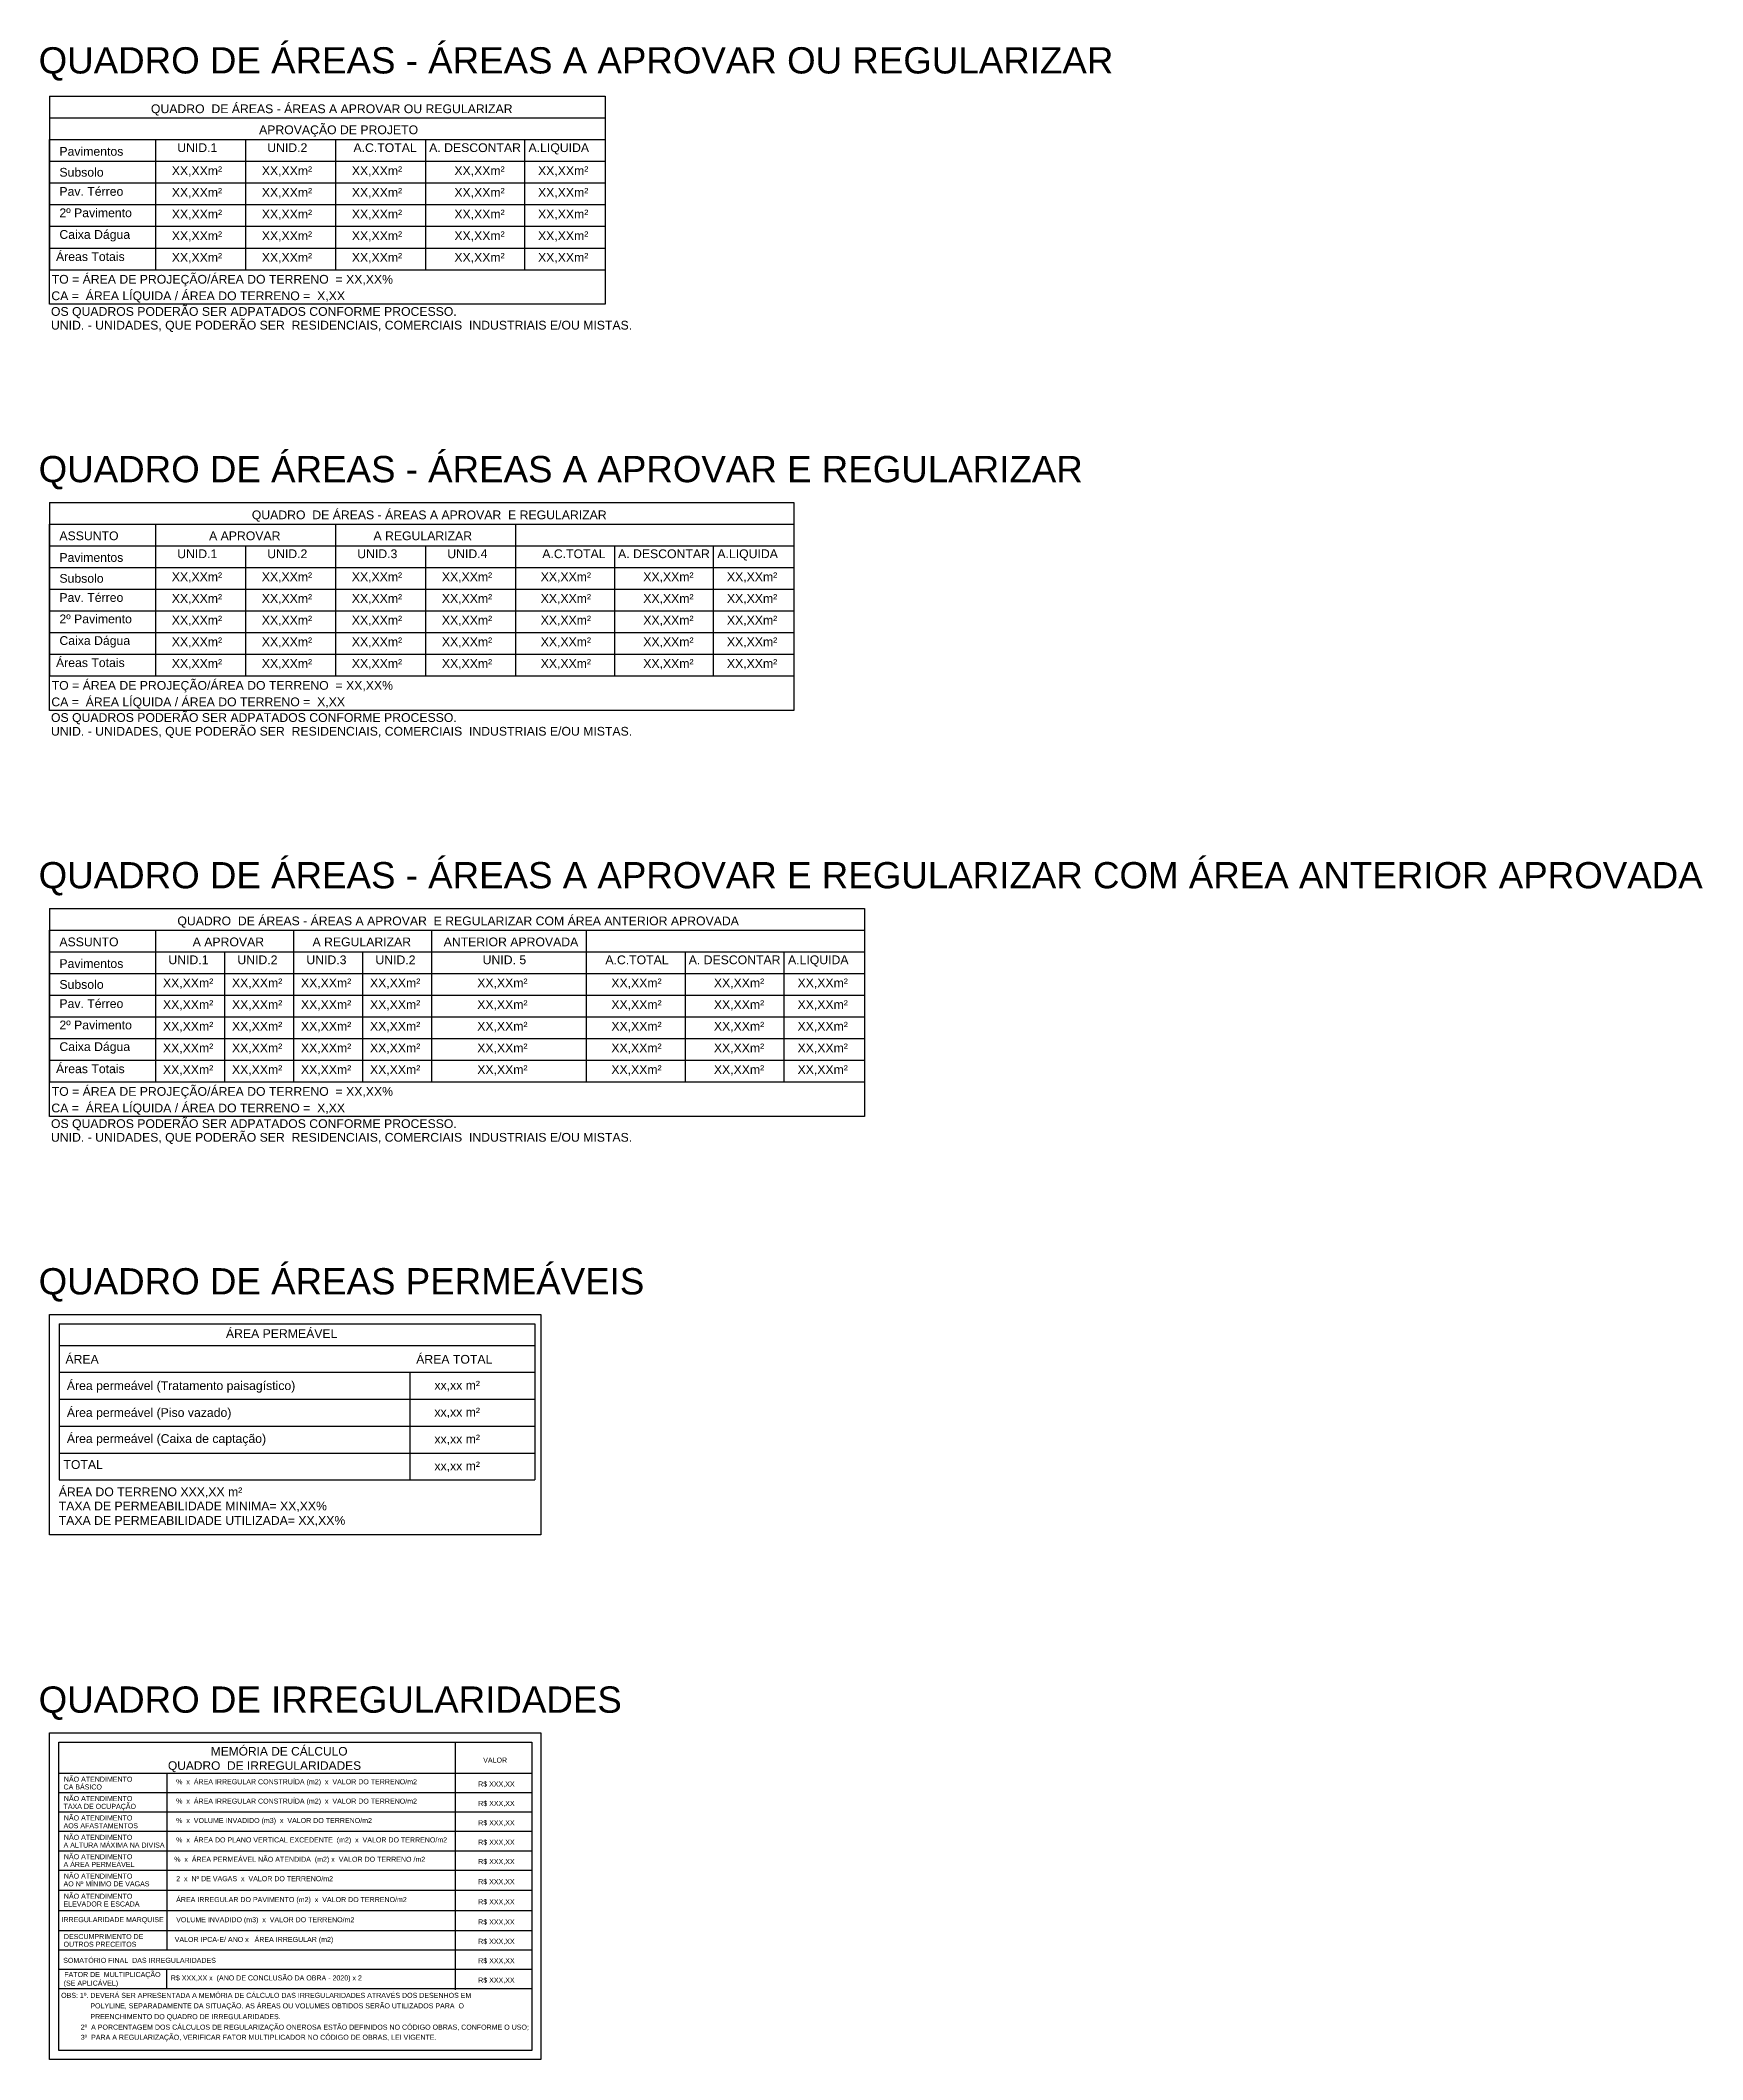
# Model space of a CAD drawing. Header units: millimetres. Extents: x 83954 to 87908, y -37716 to -32914.
import ezdxf

# ---------------------------------------------------------------- set-up
doc = ezdxf.new("R2010")
doc.units = ezdxf.units.MM
for name, color, linetype in [('ANALISES DLE SORTEH', 7, 'Continuous'), ('COTA', 1, 'Continuous'), ('P01', 1, 'Continuous')]:
    doc.layers.add(name, color=color, linetype=linetype)
doc.layers.add('ANÁLISES DLE SORTEH', color=7, linetype='Continuous', lineweight=9)
doc.styles.add('Arial', font='arial.ttf', dxfattribs={"height": 2.5})
doc.styles.add('Arial_7', font='arial.ttf', dxfattribs={"height": 59.53125})

msp = doc.modelspace()

# ---------------------------------------------------------------- linework, layer by layer
at = {"layer": 'ANÁLISES DLE SORTEH', "color": 2}
msp.add_line((84255.2, -37547.3), (84255.2, -37501.2), dxfattribs=at)
at = {"layer": 'COTA'}
for p, q in [((84441.9, -33150.4), (84441.9, -33459.6)), ((84656, -33150.4), (84656, -33459.6)), ((84656, -34064.5), (84656, -34425.3)), ((85084.3, -34064.5), (85084.3, -34425.3)), ((84441.9, -34116.1), (84441.9, -34425.3)), ((84870.1, -34116.1), (84870.1, -34425.3)), ((84556, -35030.2), (84556, -35391)), ((84884.3, -35030.2), (84884.3, -35391)), ((85252.3, -35030.2), (85252.3, -35391)), ((84391.9, -35081.8), (84391.9, -35391)), ((84720.1, -35081.8), (84720.1, -35391))]:
    msp.add_line(p, q, dxfattribs=at)
at = {"layer": 'P01'}
for p, q in [((83975.8, -33047.3), (83975.8, -33459.6)), ((83975.8, -33047.3), (85297.3, -33047.3)), ((85297.3, -33047.3), (85297.3, -33459.6)), ((83975.8, -33098.9), (85297.3, -33098.9)), ((84227.7, -33150.4), (84227.7, -33459.6)), ((84441.9, -33150.4), (84441.9, -33459.6)), ((84656, -33150.4), (84656, -33459.6)), ((84870.1, -33150.4), (84870.1, -33459.6)), ((85105.3, -33150.4), (85105.3, -33459.6)), ((83975.8, -33201.9), (85297.3, -33201.9)), ((83975.8, -33253.5), (85297.3, -33253.5)), ((83975.8, -33305), (85297.3, -33305)), ((83975.8, -33356.5), (85297.3, -33356.5)), ((83975.8, -33408.1), (85297.3, -33408.1)), ((83975.8, -33459.6), (85297.3, -33459.6)), ((83975.8, -34013), (83975.8, -34425.3)), ((83975.8, -34013), (85746.5, -34013)), ((85746.5, -34013), (85746.5, -34425.3)), ((84227.7, -34064.5), (84227.7, -34425.3)), ((84656, -34064.5), (84656, -34425.3)), ((85084.3, -34064.5), (85084.3, -34425.3)), ((83975.8, -34116.1), (85746.5, -34116.1)), ((85319.4, -34116.1), (85319.4, -34425.3)), ((85554.5, -34116.1), (85554.5, -34425.3)), ((83975.8, -34167.6), (85746.5, -34167.6)), ((83975.8, -34219.1), (85746.5, -34219.1)), ((83975.8, -34270.7), (85746.5, -34270.7)), ((83975.8, -34322.2), (85746.5, -34322.2)), ((83975.8, -34373.8), (85746.5, -34373.8)), ((83975.8, -34425.3), (85746.5, -34425.3)), ((83975.8, -34978.7), (83975.8, -35391)), ((83975.8, -34978.7), (85914.5, -34978.7)), ((85914.5, -34978.7), (85914.5, -35391)), ((84227.7, -35030.2), (84227.7, -35391)), ((84556, -35030.2), (84556, -35391)), ((85252.3, -35030.2), (85252.3, -35391)), ((83975.8, -35081.8), (85914.5, -35081.8)), ((85487.4, -35081.8), (85487.4, -35391)), ((85722.5, -35081.8), (85722.5, -35391)), ((83975.8, -35133.3), (85914.5, -35133.3)), ((83975.8, -35184.8), (85914.5, -35184.8)), ((83975.8, -35236.4), (85914.5, -35236.4)), ((83975.8, -35287.9), (85914.5, -35287.9)), ((83975.8, -35339.4), (85914.5, -35339.4)), ((83975.8, -35391), (85914.5, -35391)), ((83998.4, -35966.4), (85130.2, -35966.4)), ((83998.4, -35966.4), (83998.4, -36337.6)), ((85130.2, -35966.4), (85130.2, -36337.6)), ((83998.4, -36017.6), (85130.2, -36017.6)), ((83998.4, -36081.6), (85130.2, -36081.6)), ((84832.8, -36081.6), (84832.8, -36337.6)), ((83998.4, -36145.6), (85130.2, -36145.6)), ((83998.4, -36209.6), (85130.2, -36209.6)), ((83998.4, -36273.6), (85130.2, -36273.6)), ((83998.4, -36337.6), (85130.2, -36337.6)), ((84940.9, -36963.7), (84940.9, -37550)), ((83997.8, -37035), (85122.8, -37035)), ((84255.2, -37035), (84255.2, -37455.2)), ((83997.8, -37081.1), (85122.8, -37081.1)), ((83997.8, -37127.1), (85122.8, -37127.1)), ((83997.8, -37173.2), (85122.8, -37173.2)), ((83997.8, -37219.3), (85122.8, -37219.3)), ((83997.8, -37265.4), (85122.8, -37265.4)), ((83997.8, -37313.3), (85122.8, -37313.3)), ((83997.8, -37361.2), (85122.8, -37361.2)), ((83997.8, -37409.1), (85122.8, -37409.1)), ((83997.8, -37455.2), (85122.8, -37455.2)), ((83997.8, -37501.2), (85122.8, -37501.2)), ((83997.8, -37501.2), (85122.8, -37501.2)), ((84255.2, -37547.3), (84255.2, -37501.2)), ((83997.8, -37547.3), (85122.8, -37547.3))]:
    msp.add_line(p, q, dxfattribs=at)
for points in [[(83975.8, -33459.6), (83975.8, -33150.4), (85297.3, -33150.4), (85297.3, -33459.6)], [(83975.8, -34425.3), (83975.8, -34064.5), (85746.5, -34064.5), (85746.5, -34425.3)], [(83975.8, -35391), (83975.8, -35030.2), (85914.5, -35030.2), (85914.5, -35391)]]:
    msp.add_lwpolyline(points, dxfattribs=at)
for points in [[(83975.8, -33459.6), (85297.1, -33459.6), (85297.1, -33541.9), (83975.8, -33541.9)], [(83975.8, -34425.3), (85746.4, -34425.3), (85746.4, -34507.6), (83975.8, -34507.6)], [(83975.8, -35391), (85914.4, -35391), (85914.4, -35473.3), (83975.8, -35473.3)], [(83975.8, -35944.4), (85144.8, -35944.4), (85144.8, -36467.9), (83975.8, -36467.9)], [(83975.8, -36939), (85144.8, -36939), (85144.8, -37716.1), (83975.8, -37716.1)], [(83997.8, -36961), (85122.8, -36961), (85122.8, -37694.1), (83997.8, -37694.1)]]:
    msp.add_lwpolyline(points, close=True, dxfattribs=at)

# ---------------------------------------------------------------- texts
at = {"layer": 'ANALISES DLE SORTEH', "color": 2, "style": 'Arial_7'}
for s, height, p in [('            QUADRO DE ÁREAS - ÁREAS A APROVAR OU REGULARIZAR', 62.494, (83658.9, -32993.1)), ('            QUADRO  DE ÁREAS - ÁREAS A APROVAR OU REGULARIZAR', 20.831, (84120, -33087.4)), ('APROVAÇÃO DE PROJETO', 20.831, (84474.3, -33137.4)), ('Pavimentos', 20.83, (83999.4, -33188.7)), ('UNID.1', 20.83, (84279.6, -33179.9)), ('UNID.2', 20.83, (84493.7, -33179.9)), ('A.C.TOTAL', 20.83, (84698.8, -33179.9)), ('A. DESCONTAR', 20.831, (84878.9, -33179.9)), ('A.LIQUIDA', 20.83, (85115.2, -33179.9)), ('Subsolo', 20.83, (83999.4, -33238.4)), ('XX,XXm²', 20.83, (84266.7, -33234.7)), ('XX,XXm²', 20.83, (84480.8, -33234.7)), ('XX,XXm²', 20.83, (84694.9, -33234.7)), ('XX,XXm²', 20.83, (84938.8, -33234.7)), ('XX,XXm²', 20.83, (85137.8, -33234.7)), ('Pav. Térreo', 20.831, (83999.4, -33283.9)), ('XX,XXm²', 20.83, (84266.7, -33286.2)), ('XX,XXm²', 20.83, (84480.8, -33286.2)), ('XX,XXm²', 20.83, (84694.9, -33286.2)), ('XX,XXm²', 20.83, (84938.8, -33286.2)), ('XX,XXm²', 20.83, (85137.8, -33286.2)), ('2º Pavimento', 20.831, (83999.4, -33334.8)), ('XX,XXm²', 20.83, (84266.7, -33337.8)), ('XX,XXm²', 20.83, (84480.8, -33337.8)), ('XX,XXm²', 20.83, (84694.9, -33337.8)), ('XX,XXm²', 20.83, (84938.8, -33337.8)), ('XX,XXm²', 20.83, (85137.8, -33337.8)), ('Caixa Dágua', 20.831, (83999.4, -33386.3)), ('XX,XXm²', 20.83, (84266.7, -33389.3)), ('XX,XXm²', 20.83, (84480.8, -33389.3)), ('XX,XXm²', 20.83, (84694.9, -33389.3)), ('XX,XXm²', 20.83, (84938.8, -33389.3)), ('XX,XXm²', 20.83, (85137.8, -33389.3)), ('Áreas Totais', 20.831, (83991.3, -33438.9)), ('XX,XXm²', 20.83, (84266.7, -33440.8)), ('XX,XXm²', 20.83, (84480.8, -33440.8)), ('XX,XXm²', 20.83, (84694.9, -33440.8)), ('XX,XXm²', 20.83, (84938.8, -33440.8)), ('XX,XXm²', 20.83, (85137.8, -33440.8)), ('TO = ÁREA DE PROJEÇÃO/ÁREA DO TERRENO  = XX,XX%%%', 20.831, (83981.1, -33492.9)), ('CA =  ÁREA LÍQUIDA / ÁREA DO TERRENO =  X,XX', 20.831, (83980.2, -33532.1)), ('OS QUADROS PODERÃO SER ADPATADOS CONFORME PROCESSO.', 20.831, (83979.3, -33569.4)), ('UNID. - UNIDADES, QUE PODERÃO SER  RESIDENCIAIS, COMERCIAIS  INDUSTRIAIS E/OU MISTAS.', 20.831, (83979.3, -33602)), ('            QUADRO DE ÁREAS - ÁREAS A APROVAR E REGULARIZAR', 62.494, (83658.9, -33965.1)), ('            QUADRO  DE ÁREAS - ÁREAS A APROVAR  E REGULARIZAR', 20.831, (84360, -34053.1)), ('ASSUNTO', 20.83, (83999.4, -34102.9)), ('A APROVAR', 20.83, (84355.4, -34102.9)), ('A REGULARIZAR', 20.831, (84746.4, -34102.9)), ('Pavimentos', 20.83, (83999.4, -34154.4)), ('UNID.1', 20.83, (84279.6, -34145.6)), ('UNID.2', 20.83, (84493.7, -34145.6)), ('UNID.3', 20.83, (84707.8, -34145.6)), ('UNID.4', 20.83, (84922, -34145.6)), ('A.C.TOTAL', 20.83, (85148, -34145.6)), ('A. DESCONTAR', 20.831, (85328.2, -34145.6)), ('A.LIQUIDA', 20.83, (85564.4, -34145.6)), ('Subsolo', 20.83, (83999.4, -34204.1)), ('XX,XXm²', 20.83, (84266.7, -34200.4)), ('XX,XXm²', 20.83, (84480.8, -34200.4)), ('XX,XXm²', 20.83, (84694.9, -34200.4)), ('XX,XXm²', 20.83, (84909.1, -34200.4)), ('XX,XXm²', 20.83, (85144.2, -34200.4)), ('XX,XXm²', 20.83, (85388.1, -34200.4)), ('XX,XXm²', 20.83, (85587.1, -34200.4)), ('Pav. Térreo', 20.831, (83999.4, -34249.6)), ('XX,XXm²', 20.83, (84266.7, -34251.9)), ('XX,XXm²', 20.83, (84480.8, -34251.9)), ('XX,XXm²', 20.83, (84694.9, -34251.9)), ('XX,XXm²', 20.83, (84909.1, -34251.9)), ('XX,XXm²', 20.83, (85144.2, -34251.9)), ('XX,XXm²', 20.83, (85388.1, -34251.9)), ('XX,XXm²', 20.83, (85587.1, -34251.9)), ('2º Pavimento', 20.831, (83999.4, -34300.5)), ('XX,XXm²', 20.83, (84266.7, -34303.4)), ('XX,XXm²', 20.83, (84480.8, -34303.4)), ('XX,XXm²', 20.83, (84694.9, -34303.4)), ('XX,XXm²', 20.83, (84909.1, -34303.4)), ('XX,XXm²', 20.83, (85144.2, -34303.4)), ('XX,XXm²', 20.83, (85388.1, -34303.4)), ('XX,XXm²', 20.83, (85587.1, -34303.4)), ('Caixa Dágua', 20.831, (83999.4, -34352)), ('Áreas Totais', 20.831, (83991.3, -34404.6)), ('XX,XXm²', 20.83, (84266.7, -34355)), ('XX,XXm²', 20.83, (84480.8, -34355)), ('XX,XXm²', 20.83, (84694.9, -34355)), ('XX,XXm²', 20.83, (84909.1, -34355)), ('XX,XXm²', 20.83, (85144.2, -34355)), ('XX,XXm²', 20.83, (85388.1, -34355)), ('XX,XXm²', 20.83, (85587.1, -34355)), ('XX,XXm²', 20.83, (84266.7, -34406.5)), ('XX,XXm²', 20.83, (84480.8, -34406.5)), ('XX,XXm²', 20.83, (84694.9, -34406.5)), ('XX,XXm²', 20.83, (84909.1, -34406.5)), ('XX,XXm²', 20.83, (85144.2, -34406.5)), ('XX,XXm²', 20.83, (85388.1, -34406.5)), ('XX,XXm²', 20.83, (85587.1, -34406.5)), ('CA =  ÁREA LÍQUIDA / ÁREA DO TERRENO =  X,XX', 20.831, (83980.2, -34497.8)), ('TO = ÁREA DE PROJEÇÃO/ÁREA DO TERRENO  = XX,XX%%%', 20.831, (83981.1, -34458.6)), ('OS QUADROS PODERÃO SER ADPATADOS CONFORME PROCESSO.', 20.831, (83979.3, -34535.1)), ('UNID. - UNIDADES, QUE PODERÃO SER  RESIDENCIAIS, COMERCIAIS  INDUSTRIAIS E/OU MISTAS.', 20.831, (83979.3, -34567.7)), ('            QUADRO DE ÁREAS - ÁREAS A APROVAR E REGULARIZAR COM ÁREA ANTERIOR APROVADA', 62.494, (83658.9, -34930.8)), ('            QUADRO  DE ÁREAS - ÁREAS A APROVAR  E REGULARIZAR COM ÁREA ANTERIOR APROVADA', 20.831, (84183, -35018.7)), ('ASSUNTO', 20.83, (83999.4, -35068.6)), ('A APROVAR', 20.83, (84316.4, -35068.6)), ('A REGULARIZAR', 20.831, (84601.4, -35068.6)), ('ANTERIOR APROVADA', 20.831, (84913.4, -35068.6)), ('Pavimentos', 20.83, (83999.4, -35120.1)), ('UNID.1', 20.83, (84258.6, -35111.2)), ('UNID.2', 20.83, (84422.7, -35111.2)), ('UNID.3', 20.83, (84586.8, -35111.2)), ('UNID.2', 20.83, (84751, -35111.2)), ('UNID. 5', 20.83, (85006.1, -35111.2)), ('A.C.TOTAL', 20.83, (85298, -35111.2)), ('A. DESCONTAR', 20.831, (85496.2, -35111.2)), ('A.LIQUIDA', 20.83, (85732.4, -35111.2)), ('Subsolo', 20.83, (83999.4, -35169.8)), ('XX,XXm²', 20.83, (84245.7, -35166.1)), ('XX,XXm²', 20.83, (84409.8, -35166.1)), ('XX,XXm²', 20.83, (84573.9, -35166.1)), ('XX,XXm²', 20.83, (84738.1, -35166.1)), ('XX,XXm²', 20.83, (84993.2, -35166.1)), ('XX,XXm²', 20.83, (85312.2, -35166.1)), ('XX,XXm²', 20.83, (85556.1, -35166.1)), ('XX,XXm²', 20.83, (85755.1, -35166.1)), ('Pav. Térreo', 20.831, (83999.4, -35215.3)), ('XX,XXm²', 20.83, (84245.7, -35217.6)), ('XX,XXm²', 20.83, (84409.8, -35217.6)), ('XX,XXm²', 20.83, (84573.9, -35217.6)), ('XX,XXm²', 20.83, (84738.1, -35217.6)), ('XX,XXm²', 20.83, (84993.2, -35217.6)), ('XX,XXm²', 20.83, (85312.2, -35217.6)), ('XX,XXm²', 20.83, (85556.1, -35217.6)), ('XX,XXm²', 20.83, (85755.1, -35217.6)), ('2º Pavimento', 20.831, (83999.4, -35266.2)), ('XX,XXm²', 20.83, (84245.7, -35269.1)), ('XX,XXm²', 20.83, (84409.8, -35269.1)), ('XX,XXm²', 20.83, (84573.9, -35269.1)), ('XX,XXm²', 20.83, (84738.1, -35269.1)), ('XX,XXm²', 20.83, (84993.2, -35269.1)), ('XX,XXm²', 20.83, (85312.2, -35269.1)), ('XX,XXm²', 20.83, (85556.1, -35269.1)), ('XX,XXm²', 20.83, (85755.1, -35269.1)), ('Caixa Dágua', 20.831, (83999.4, -35317.7)), ('XX,XXm²', 20.83, (84245.7, -35320.7)), ('XX,XXm²', 20.83, (84409.8, -35320.7)), ('XX,XXm²', 20.83, (84573.9, -35320.7)), ('XX,XXm²', 20.83, (84738.1, -35320.7)), ('XX,XXm²', 20.83, (84993.2, -35320.7)), ('XX,XXm²', 20.83, (85312.2, -35320.7)), ('XX,XXm²', 20.83, (85556.1, -35320.7)), ('XX,XXm²', 20.83, (85755.1, -35320.7)), ('Áreas Totais', 20.831, (83991.3, -35370.3)), ('XX,XXm²', 20.83, (84245.7, -35372.2)), ('XX,XXm²', 20.83, (84409.8, -35372.2)), ('XX,XXm²', 20.83, (84573.9, -35372.2)), ('XX,XXm²', 20.83, (84738.1, -35372.2)), ('XX,XXm²', 20.83, (84993.2, -35372.2)), ('XX,XXm²', 20.83, (85312.2, -35372.2)), ('XX,XXm²', 20.83, (85556.1, -35372.2)), ('XX,XXm²', 20.83, (85755.1, -35372.2)), ('TO = ÁREA DE PROJEÇÃO/ÁREA DO TERRENO  = XX,XX%%%', 20.831, (83981.1, -35424.2)), ('OS QUADROS PODERÃO SER ADPATADOS CONFORME PROCESSO.', 20.831, (83979.3, -35500.8)), ('CA =  ÁREA LÍQUIDA / ÁREA DO TERRENO =  X,XX', 20.831, (83980.2, -35463.5)), ('UNID. - UNIDADES, QUE PODERÃO SER  RESIDENCIAIS, COMERCIAIS  INDUSTRIAIS E/OU MISTAS.', 20.831, (83979.3, -35533.3)), ('            QUADRO DE ÁREAS PERMEÁVEIS', 62.494, (83658.9, -35896.5)), ('ÁREA PERMEÁVEL', 20.831, (84395.4, -36000)), ('ÁREA ', 20.83, (84013.7, -36061.2)), ('ÁREA TOTAL ', 20.831, (84848, -36061.2)), (' Área permeável (Tratamento paisagístico)', 20.831, (84009, -36123.8)), ('xx,xx m²', 20.83, (84891.4, -36122.8)), (' Área permeável (Piso vazado)', 20.831, (84009, -36187.8)), ('xx,xx m²', 20.83, (84891.4, -36186.8)), (' Área permeável (Caixa de captação)', 20.831, (84009, -36249.7)), ('xx,xx m²', 20.83, (84891.4, -36250.8)), ('TOTAL', 20.83, (84009, -36311.4)), ('xx,xx m²', 20.83, (84891.4, -36314.8)), ('ÁREA DO TERRENO XXX,XX m²', 20.831, (83997.8, -36376.3)), ('TAXA DE PERMEABILIDADE MINIMA= XX,XX%%%', 20.831, (83997.8, -36410)), ('TAXA DE PERMEABILIDADE UTILIZADA= XX,XX%%%', 20.831, (83997.8, -36444.4)), ('            QUADRO DE IRREGULARIDADES', 62.494, (83658.9, -36891.2))]:
    msp.add_text(s, height=height, dxfattribs=at).set_placement(p)
at = {"layer": 'ANÁLISES DLE SORTEH', "color": 2}
for s, height, style, p in [('MEMÓRIA DE CÁLCULO ', 20.343, 'Arial_7', (84359.5, -36993)), ('            QUADRO  DE IRREGULARIDADES', 20.343, 'Arial_7', (84162.8, -37027)), ('VALOR', 12, 'Arial', (85007.4, -37009.9)), ('CA BÁSICO', 12, 'Arial', (84009.2, -37073.7)), ('NÃO ATENDIMENTO ', 12, 'Arial', (84010, -37055.3)), ('  %%%  x  ÁREA IRREGULAR CONSTRUÍDA (m2)  x  VALOR DO TERRENO/m2 ', 12, 'Arial', (84267.8, -37061.4)), ('R$ XXX,XX', 12, 'Arial', (84995.5, -37066.7)), ('TAXA DE OCUPAÇÃO', 12, 'Arial', (84009.2, -37119.8)), ('NÃO ATENDIMENTO ', 12, 'Arial', (84010, -37101.3)), ('  %%%  x  ÁREA IRREGULAR CONSTRUÍDA (m2)  x  VALOR DO TERRENO/m2 ', 12, 'Arial', (84267.8, -37107.4)), ('R$ XXX,XX', 12, 'Arial', (84995.5, -37112.8)), ('AOS AFASTAMENTOS', 12, 'Arial', (84009.2, -37165.9)), ('NÃO ATENDIMENTO ', 12, 'Arial', (84010, -37147.4)), ('  %%%  x  VOLUME INVADIDO (m3)  x  VALOR DO TERRENO/m2 ', 12, 'Arial', (84267.8, -37153.5)), ('R$ XXX,XX', 12, 'Arial', (84995.5, -37158.9)), ('A ALTURA MÁXIMA NA DIVISA', 12, 'Arial', (84009.2, -37212)), ('NÃO ATENDIMENTO ', 12, 'Arial', (84010, -37193.5)), ('  %%%  x  ÁREA DO PLANO VERTICAL EXCEDENTE  (m2)  x  VALOR DO TERRENO/m2 ', 12, 'Arial', (84267.8, -37199.6)), ('R$ XXX,XX', 12, 'Arial', (84995.5, -37205)), ('A ÁREA PERMEÁVEL ', 12, 'Arial', (84009.2, -37258)), ('NÃO ATENDIMENTO ', 12, 'Arial', (84010, -37239.6)), (' %%%  x  ÁREA PERMEÁVEL NÃO ATENDIDA  (m2) x  VALOR DO TERRENO /m2', 12, 'Arial', (84267.8, -37245.7)), ('R$ XXX,XX', 12, 'Arial', (84995.5, -37251)), ('AO Nº MÍNIMO DE VAGAS', 12, 'Arial', (84009.2, -37304.1)), ('NÃO ATENDIMENTO ', 12, 'Arial', (84010, -37285.7)), ('  2  x  Nº DE VAGAS  x  VALOR DO TERRENO/m2 ', 12, 'Arial', (84267.8, -37291.8)), ('R$ XXX,XX', 12, 'Arial', (84995.5, -37298.9)), ('ELEVADOR E ESCADA', 12, 'Arial', (84009.2, -37352)), ('NÃO ATENDIMENTO ', 12, 'Arial', (84010, -37333.6)), ('  ÁREA IRREGULAR DO PAVIMENTO (m2)  x  VALOR DO TERRENO/m2 ', 12, 'Arial', (84267.8, -37341.5)), ('R$ XXX,XX', 12, 'Arial', (84995.5, -37346.8)), ('IRREGULARIDADE MARQUISE', 12, 'Arial', (84004.3, -37389.2)), ('  VOLUME INVADIDO (m3)  x  VALOR DO TERRENO/m2 ', 12, 'Arial', (84267.8, -37389.4)), ('R$ XXX,XX', 12, 'Arial', (84995.5, -37394.7)), ('OUTROS PRECEITOS', 12, 'Arial', (84009.2, -37447.8)), ('DESCUMPRIMENTO DE', 12, 'Arial', (84010, -37429.4)), ('  VALOR IPCA-E/ ANO x   ÁREA IRREGULAR (m2) ', 12, 'Arial', (84264.3, -37436.4)), ('R$ XXX,XX', 12, 'Arial', (84995.5, -37440.8)), ('SOMATÓRIO FINAL  DAS IRREGULARIDADES ', 12, 'Arial', (84008.4, -37486.1)), ('R$ XXX,XX', 12, 'Arial', (84995.5, -37486.9)), ('(SE APLICÁVEL)', 12, 'Arial', (84009.6, -37540.2)), ('FATOR DE  MULTIPLICAÇÃO', 12, 'Arial', (84010.9, -37519.7)), ('R$ XXX,XX x  (ANO DE CONCLUSÃO DA OBRA - 2020) x 2', 12, 'Arial', (84264.3, -37527.8)), ('R$ XXX,XX', 12, 'Arial', (84995.5, -37533)), ('OBS: 1º. DEVERÁ SER APRESENTADA A MEMÓRIA DE CÁLCULO DAS IRREGULARIDADES ATRAVÉS DOS DESENHOS EM', 12, 'Arial', (84003.4, -37569.3)), ('POLYLINE, SEPARADAMENTE DA SITUAÇÃO. AS ÁREAS OU VOLUMES OBTIDOS SERÃO UTILIZADOS PARA  O', 12, 'Arial', (84073, -37594.2)), ('2º  A PORCENTAGEM DOS CÁLCULOS DE REGULARIZAÇÃO ONEROSA ESTÃO DEFINIDOS NO CÓDIGO OBRAS, CONFORME O USO;', 12, 'Arial', (84050, -37644.9)), ('PREENCHIMENTO DO QUADRO DE IRREGULARIDADES.                                                                         ', 12, 'Arial', (84073, -37619.9)), ('3º  PARA A REGULARIZAÇÃO, VERIFICAR FATOR MULTIPLICADOR NO CÓDIGO DE OBRAS, LEI VIGENTE.                              ', 12, 'Arial', (84050, -37668.9))]:
    msp.add_text(s, height=height, dxfattribs=dict(at, style=style)).set_placement(p)

doc.saveas('drawing.dxf')
